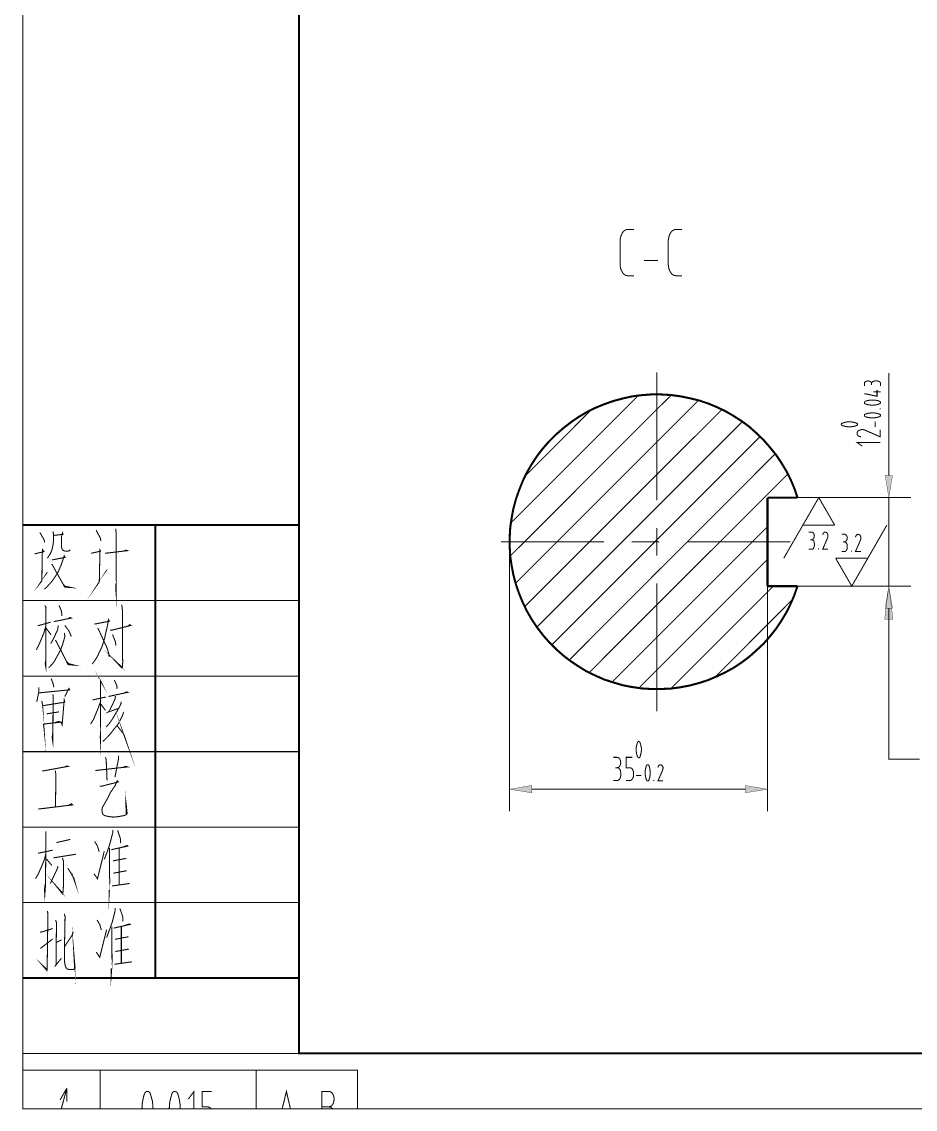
# Model space of a CAD drawing. Header units: millimetres. Extents: x 65 to 1398, y -63 to 357.
# Drawn here: x 147 to 220.9, y 0.8 to 90.8 of the extents above; entities that cross this region are included whole.
import ezdxf

# ---------------------------------------------------------------- set-up
doc = ezdxf.new("R2010")
doc.units = ezdxf.units.MM
doc.header["$LTSCALE"] = 0.25
doc.layers.add('H', color=7, linetype='Continuous')
doc.layers.add('P', color=7, linetype='Continuous')

msp = doc.modelspace()

# ---------------------------------------------------------------- hatches: boundary and pattern name
at = {"layer": 'H', "linetype": 'Continuous'}
for points in [[(218.4211112079069, 53.27091138283698), (219.0290446869814, 53.27091138283698), (218.7306046154358, 51.44776114184764), (218.4211112079069, 53.27091138283698)], [(218.7306046154358, 44.11939938500355), (219.0745584233827, 41.3781720611765), (218.3866508074888, 41.3781720611765), (218.7306046154358, 44.11939938500355)], [(218.4211112079069, 42.30730247999738), (219.0290446869814, 42.30730247999738), (218.7306046154358, 44.11939938500355), (218.4211112079069, 42.30730247999738)], [(189.1759347851325, 27.61546836965677), (189.1759347851325, 27.01923842279971), (187.3521343479088, 27.31767849434539), (189.1759347851325, 27.61546836965677)], [(206.8606221619759, 27.61546836965677), (206.8606221619759, 27.01923842279971), (208.6954759351827, 27.31767849434539), (206.8606221619759, 27.61546836965677)]]:
    msp.add_hatch(color=256, dxfattribs=at).paths.add_polyline_path(points)

# ---------------------------------------------------------------- linework, layer by layer
at = {"layer": 'P'}
for points, const_width in [([(147.0627246892411, 0.882), (418.677, 0.882), (418.677, 192.9259103528294), (147.0627246892411, 192.9259103528294), (147.0627246892411, 0.882)], 0.0858259029281714), ([(169.9197231099755, 5.458081097033865), (414.1119722389493, 5.458081097033865), (414.1119722389493, 188.3498292557956), (169.9197231099755, 188.3498292557956), (169.9197231099755, 5.458081097033865)], 0.1710016096220384), ([(197.1239335532686, 73.62790528267121), (197.0088488197968, 73.61685194668804), (196.8827107503417, 73.55963467806926), (196.7682762131041, 73.47901034501552), (196.6765985440672, 73.35287227556049), (196.607677743231, 73.20397733790479), (196.5387569423947, 73.04337886803162), (196.5042965419766, 72.8600235299578), (196.4925930097591, 72.67601799564967)], 0.0858259029281714), ([(197.1239335532686, 73.62790528267121), (197.6284858310888, 73.62790528267121)], 0.0858259029281714), ([(201.1148380394286, 73.62790528267121), (201.000403502191, 73.61685194668804), (200.874265432736, 73.55963467806926), (200.7591806992641, 73.47901034501552), (200.6675030302272, 73.35287227556049), (200.5875288934078, 73.20397733790479), (200.5296614285547, 73.04337886803162), (200.4841476921534, 72.8600235299578), (200.4724441599359, 72.67601799564967)], 0.0858259029281714), ([(201.1148380394286, 73.62790528267121), (201.6193903172487, 73.62790528267121)], 0.0858259029281714), ([(196.4925930097591, 70.74948655340594), (196.4925930097591, 72.67601799564967)], 0.0858259029281714), ([(200.4724441599359, 70.74948655340594), (200.4724441599359, 72.67601799564967)], 0.0858259029281714), ([(198.4769919168559, 71.07068349315229), (199.6239380741688, 71.07068349315229)], 0.0858259029281714), ([(196.4925930097591, 70.74948655340594), (196.5042965419766, 70.56613121533212), (196.5387569423947, 70.38277587725831), (196.607677743231, 70.22217740738513), (196.6765985440672, 70.08433580571261), (196.7682762131041, 69.95819773625757), (196.8827107503417, 69.86652006722068), (197.0088488197968, 69.82035613458507), (197.1239335532686, 69.79759926638441)], 0.0858259029281714), ([(200.4724441599359, 70.74948655340594), (200.4841476921534, 70.56613121533212), (200.5296614285547, 70.38277587725831), (200.5875288934078, 70.22217740738513), (200.6675030302272, 70.08433580571261), (200.7591806992641, 69.95819773625757), (200.874265432736, 69.86652006722068), (201.000403502191, 69.82035613458507), (201.1148380394286, 69.79759926638441)], 0.0858259029281714), ([(197.6284858310888, 69.79759926638441), (197.1239335532686, 69.79759926638441)], 0.0858259029281714), ([(201.6193903172487, 69.79759926638441), (201.1148380394286, 69.79759926638441)], 0.0858259029281714), ([(199.5322604051318, 61.804086761847), (199.5322604051318, 51.21824187113823)], 0.0858259029281714), ([(218.7195512794526, 53.28261491505447), (218.7195512794526, 61.75792282921139)], 0.0858259029281714), ([(217.2858685828115, 60.88665987524359), (217.2741650505941, 60.96663401206302), (217.2052442497578, 61.03555481289928), (217.1135665807209, 61.08106854930058), (216.9991320434833, 61.10447561373554), (216.8729939740283, 61.08106854930058), (216.7813163049914, 61.03555481289928), (216.7123955041551, 60.96663401206302), (216.7006919719377, 60.88665987524359)], 0.0858259029281714), ([(216.7006919719377, 60.67989747273481), (216.7006919719377, 60.88665987524359)], 0.0858259029281714), ([(216.7006919719377, 60.04920712545961), (217.7442569279961, 59.83139138696767), (217.7442569279961, 60.35870053298847)], 0.0858259029281714), ([(217.5953619903404, 61.10447561373554), (217.4809274531028, 61.08106854930058), (217.3892497840659, 61.03555481289928), (217.3203289832297, 60.96663401206302), (217.2858685828115, 60.88665987524359)], 0.0858259029281714), ([(217.2858685828115, 60.88665987524359), (217.2858685828115, 60.77157514177173)], 0.0858259029281714), ([(217.5953619903404, 61.10447561373554), (217.7442569279961, 61.10447561373554)], 0.0858259029281714), ([(218.0426969995418, 60.88665987524359), (218.0199401313411, 60.96663401206302), (217.9510193305049, 61.03555481289928), (217.859341661468, 61.08106854930058), (217.7442569279961, 61.10447561373554)], 0.0858259029281714), ([(218.0426969995418, 60.88665987524359), (218.0426969995418, 60.67989747273481)], 0.0858259029281714), ([(211.1616702518991, 51.44776114184765), (210.909394112989, 52.20458955857789), (210.5992505092258, 52.93866110710747), (210.2442433652957, 53.63827225521893), (209.8313687565124, 54.32617987111291), (209.3950870832942, 54.98027728282306), (208.890534805474, 55.59926409788079), (208.3742789954364, 56.19549404473785), (207.7897525807968, 56.7579137874111), (207.2045759699229, 57.28522293343191), (206.5738856226477, 57.75531481083394), (205.8970313427369, 58.19094628781784), (205.2091237268429, 58.59276756061792), (204.4867557105308, 58.9367213685649), (203.7643876942187, 59.23516144011059), (203.0069090812542, 59.48743757902067), (202.2390273285408, 59.6707929170945), (201.4470883151581, 59.83139138696767), (200.6675030302272, 59.93477258822205), (199.8645106808614, 59.98028632462336), (199.073221863713, 59.98028632462336), (198.2819330465646, 59.92306905600457), (197.4906442294163, 59.81968785475019), (196.7110589444854, 59.64803604889384), (195.9425269955376, 59.44127364638506), (195.1856985788074, 59.17729397525751), (194.462680366261, 58.87950409994612), (193.7403123499489, 58.52384675978166), (193.0634580700381, 58.12267568321589), (192.4100108545622, 57.67534067401451), (191.779320507287, 57.18184173217752), (191.1830905604299, 56.66623611837419), (190.6206708177567, 56.10381637570094), (190.0933616717359, 55.50758642884388), (189.6115662621164, 54.87689608156868), (189.1759347851325, 54.21174533387535), (188.7747637085667, 53.52318752174706), (188.4301597043854, 52.81252303765243), (188.132369829074, 52.06674795690537), (187.8683901579465, 51.3216230723926), (187.662277951672, 50.55309112344489), (187.512732817782, 49.76180230629652), (187.3982982805445, 48.98156682513132), (187.3521343479088, 48.19027800798295), (187.3521343479088, 47.38793585485142), (187.3982982805445, 46.59664703770305), (187.512732817782, 45.80470802432038), (187.662277951672, 45.03682627160697), (187.8683901579465, 44.25659079044177), (188.132369829074, 43.49976237371153), (188.4301597043854, 42.77739435739942), (188.7747637085667, 42.05502634108731), (189.1759347851325, 41.36646852895903), (189.6115662621164, 40.71302131348318), (190.0933616717359, 40.08233096620798), (190.6206708177567, 39.47439748713344), (191.1830905604299, 38.91262794069449), (191.779320507287, 38.38466859843938), (192.4100108545622, 37.90287318881987), (193.0634580700381, 37.46724171183597), (193.7403123499489, 37.05436710305272), (194.462680366261, 36.71041329510573), (195.1856985788074, 36.38921635535939), (195.9425269955376, 36.14864374866679), (196.7110589444854, 35.91912447795736), (197.4906442294163, 35.76957934406737), (198.2819330465646, 35.65514480682981), (199.073221863713, 35.60963107042851), (199.8645106808614, 35.60963107042851), (200.6675030302272, 35.64344127461233), (201.4470883151581, 35.74682247586671), (202.2390273285408, 35.89571741352241), (203.0069090812542, 36.10247981603118), (203.7643876942187, 36.34305242272379), (204.4867557105308, 36.65319602648695), (205.2091237268429, 36.99714983443394), (205.8970313427369, 37.37556404279906), (206.5738856226477, 37.82289905200044), (207.2045759699229, 38.30469446161995), (207.7897525807968, 38.83200360764076), (208.3742789954364, 39.37101628587904), (208.890534805474, 39.96724623273612), (209.3950870832942, 40.59793658001131), (209.8313687565124, 41.25203399172147), (210.2442433652957, 41.93994160761545), (210.5992505092258, 42.65125628794438), (210.909394112989, 43.38532783647397), (211.1616702518991, 44.11939938500356)], 0.1710016096220384), ([(187.4438120169458, 49.34892769751328), (197.9841431712532, 59.88860865558645)], 0.0858259029281714), ([(199.5322604051318, 58.75336603049109), (200.724720298846, 59.92306905600457)], 0.0858259029281714), ([(199.5322604051318, 56.05830263929964), (202.9724486808361, 59.48743757902067)], 0.0858259029281714), ([(216.7696127727739, 59.41851677818441), (216.7123955041551, 59.36129950956563), (216.7006919719377, 59.30343204471254), (216.7123955041551, 59.24621477609377), (216.7696127727739, 59.20070103969246)], 0.0858259029281714), ([(217.962072666488, 59.41851677818441), (217.7332035920129, 59.48743757902067), (217.491980789086, 59.51019444722133), (217.2514081823934, 59.51019444722133), (216.9991320434833, 59.48743757902067), (216.7696127727739, 59.41851677818441)], 0.0858259029281714), ([(217.4464670526847, 60.1981020631153), (218.0426969995418, 60.1981020631153)], 0.0858259029281714), ([(217.962072666488, 59.20070103969246), (218.0199401313411, 59.24621477609377), (218.0426969995418, 59.30343204471254), (218.0199401313411, 59.36129950956563), (217.962072666488, 59.41851677818441)], 0.0858259029281714), ([(188.5797048382754, 47.78910693141719), (199.5322604051318, 58.75336603049109)], 0.0858259029281714), ([(188.6252185746767, 53.22539764643568), (194.0959696901133, 58.70720209785547)], 0.0858259029281714), ([(199.5322604051318, 53.3632392481082), (204.9223871875147, 58.74166249827361)], 0.0858259029281714), ([(216.7696127727739, 59.20070103969246), (216.9991320434833, 59.1317802388562), (217.2514081823934, 59.09731983843808), (217.491980789086, 59.09731983843808), (217.7332035920129, 59.1317802388562), (217.962072666488, 59.20070103969246)], 0.0858259029281714), ([(217.962072666488, 58.35154475769101), (217.7332035920129, 58.42046555852727), (217.491980789086, 58.4549259589454), (217.2514081823934, 58.4549259589454), (216.9991320434833, 58.42046555852727), (216.7696127727739, 58.35154475769101)], 0.0858259029281714), ([(218.0426969995418, 58.78782643090921), (217.962072666488, 58.78782643090921)], 0.0858259029281714), ([(199.5322604051318, 50.65647232469928), (206.5966424908484, 57.72085441041581)], 0.0858259029281714), ([(214.8658381987308, 57.60641987317825), (214.8086209301121, 57.57195947276012), (214.7858640619114, 57.51474220414134), (214.8086209301121, 57.44582140330508), (214.8658381987308, 57.41136100288695)], 0.0858259029281714), ([(216.0700016246624, 57.60641987317825), (215.8294290179699, 57.67534067401451), (215.5882062150429, 57.72085441041581), (215.3359300761329, 57.72085441041581), (215.1064108054234, 57.67534067401451), (214.8658381987308, 57.60641987317825)], 0.0858259029281714), ([(216.0700016246624, 57.41136100288695), (216.116165557298, 57.44582140330508), (216.1389224254987, 57.51474220414134), (216.116165557298, 57.57195947276012), (216.0700016246624, 57.60641987317825)], 0.0858259029281714), ([(216.7696127727739, 58.35154475769101), (216.7123955041551, 58.31773455350719), (216.7006919719377, 58.24881375267092), (216.7123955041551, 58.19094628781784), (216.7696127727739, 58.14543255141654)], 0.0858259029281714), ([(216.7696127727739, 58.14543255141654), (216.9991320434833, 58.07651175058027), (217.2514081823934, 58.04205135016215), (217.491980789086, 58.04205135016215), (217.7332035920129, 58.07651175058027), (217.962072666488, 58.14543255141654)], 0.0858259029281714), ([(217.5953619903404, 57.29692646564938), (217.5953619903404, 57.72085441041581)], 0.0858259029281714), ([(217.962072666488, 58.14543255141654), (218.0199401313411, 58.19094628781784), (218.0426969995418, 58.24881375267092), (218.0199401313411, 58.31773455350719), (217.962072666488, 58.35154475769101)], 0.0858259029281714), ([(214.8658381987308, 57.41136100288695), (215.1064108054234, 57.33138686606751), (215.3359300761329, 57.30797980163256), (215.5882062150429, 57.30797980163256), (215.8294290179699, 57.33138686606751), (216.0700016246624, 57.41136100288695)], 0.0858259029281714), ([(216.7351523723558, 57.03294679452183), (216.6207178351182, 57.06740719493996), (216.4945797656632, 57.07911072715744), (216.3684416962081, 57.04465032673931), (216.2533569627363, 57.01018992632117), (216.1616792936994, 56.94126912548492), (216.1044620250806, 56.849591456448), (216.0927584928631, 56.76896712339427)], 0.0858259029281714), ([(216.0927584928631, 56.76896712339427), (216.1044620250806, 56.67728945435736), (216.1733828259168, 56.57390825310298), (216.2878173631544, 56.50563764850102), (216.4139554326094, 56.47117724808289)], 0.0858259029281714), ([(216.7351523723558, 57.03294679452183), (218.0082365991236, 56.47117724808289), (218.0082365991236, 57.07911072715744)], 0.0858259029281714), ([(191.2747682294669, 47.78910693141719), (199.5322604051318, 56.05830263929964)], 0.0858259029281714), ([(199.5322604051318, 47.96140893350784), (208.0647855879076, 56.49393411628354)], 0.0858259029281714), ([(218.0082365991236, 56.01213870666403), (216.0927584928631, 56.01213870666403), (216.5173366338638, 55.71369863511834)], 0.0858259029281714), ([(202.0550217942326, 47.78910693141719), (209.3261662824579, 55.07195495185997)], 0.0858259029281714), ([(193.9581280884408, 47.78910693141719), (199.5322604051318, 53.3632392481082)], 0.0858259029281714), ([(204.7500851854241, 47.78910693141719), (210.3703814347507, 53.39704945229203)], 0.0858259029281714), ([(218.4211112079069, 53.28261491505447), (219.0290446869814, 53.28261491505447), (218.7195512794526, 51.44776114184765), (218.4211112079069, 53.28261491505447)], 0.02470745690356449), ([(208.6844225991996, 44.11939938500356), (208.6844225991996, 51.44776114184765)], 0.1710016096220384), ([(208.6844225991996, 51.44776114184765), (211.1616702518991, 51.44776114184765)], 0.1710016096220384), ([(208.6844225991996, 51.44776114184765), (220.5544050526594, 51.44776114184765)], 0.0858259029281714), ([(214.2462011874388, 49.16557235943945), (212.9276032242696, 51.44776114184765), (210.0257774305694, 46.4243450356124)], 0.0858259029281714), ([(211.0927494510628, 51.44776114184765), (211.1499667196816, 51.50497841046642)], 0.0858259029281714), ([(218.7195512794526, 44.11939938500356), (218.7195512794526, 51.44776114184765)], 0.0858259029281714), ([(196.6648950118498, 47.78910693141719), (199.5322604051318, 50.65647232469928)], 0.0858259029281714), ([(147.0627246892411, 49.17662569542263), (169.9197231099755, 49.17662569542263)], 0.1710016096220384), ([(148.4730003214472, 48.56869221634808), (148.8176043256285, 47.97246226949101), (148.8748215942473, 47.73188966279841)], 0.0858259029281714), ([(149.5744327423587, 48.66102008161929), (149.6088931427769, 48.28195567701987), (149.6088931427769, 47.85802773225345), (149.5516758741581, 47.46790999167086), (149.4710515411043, 47.10119931552321), (149.3566170038668, 46.83721964439566), (149.2304789344118, 46.63045724188687), (149.0926373327392, 46.4243450356124)], 0.0858259029281714), ([(149.6316500109775, 48.316416077438), (150.4001819599252, 48.40874394270921), (150.3540180272896, 48.53488201216425), (150.2623403582527, 48.20198154020044), (150.2623403582527, 47.89248813267157), (150.2623403582527, 47.65126532974467), (150.2623403582527, 47.34177192221581), (150.2968007586709, 47.21563385276077), (150.3540180272896, 47.10119931552321), (150.457399228544, 47.0550353828876), (150.5952408302165, 47.00952164648629), (150.801353036491, 47.00952164648629), (150.9164377699629, 47.0550353828876), (150.9964119067823, 47.13565971594134)], 0.0858259029281714), ([(153.1297057515348, 48.75269775065621), (153.3592250222442, 48.316416077438), (153.4736595594818, 48.12200740338101), (153.5308768281006, 47.85802773225345)], 0.0858259029281714), ([(154.7584473184671, 48.87883582011124), (154.7812041866678, 48.56869221634808), (154.7812041866678, 43.6141969109491), (154.7584473184671, 43.95880091513039), (154.7812041866678, 44.38272885989682)], 0.0858259029281714), ([(158.026983788315, 11.6967139651839), (158.026983788315, 49.17662569542263)], 0.1710016096220384), ([(199.5322604051318, 39.88727209591669), (207.4340952406324, 47.78910693141719), (208.6844225991996, 49.03943428998441)], 0.0858259029281714), ([(199.5322604051318, 48.92434955651255), (199.5322604051318, 46.64216077410435)], 0.0858259029281714), ([(214.2462011874388, 49.16557235943945), (211.6200585970836, 49.16557235943945)], 0.0858259029281714), ([(212.1018540067031, 48.59209928078304), (212.3313732774126, 48.59209928078304)], 0.0858259029281714), ([(212.3313732774126, 47.96140893350784), (212.4230509464495, 47.97246226949101), (212.5030250832689, 48.06413993852792), (212.537485483687, 48.15581760756483), (212.560892548122, 48.28195567701987), (212.537485483687, 48.40874394270921), (212.5030250832689, 48.50042161174613), (212.4230509464495, 48.56869221634808), (212.3313732774126, 48.59209928078304)], 0.0858259029281714), ([(213.4666159025079, 48.59209928078304), (213.3632347012535, 48.56869221634808), (213.2832605644341, 48.48871807952865), (213.248800164016, 48.36258001007361)], 0.0858259029281714), ([(213.6616747727992, 48.12200740338101), (213.6844316409999, 48.23644194061856), (213.6844316409999, 48.37428354229108), (213.6272143723811, 48.48871807952865), (213.5582935715448, 48.56869221634808), (213.4666159025079, 48.59209928078304)], 0.0858259029281714), ([(214.3268255204925, 46.4243450356124), (215.6571270158792, 44.11939938500356), (218.5589528095794, 49.16557235943945)], 0.0858259029281714), ([(186.6297663315967, 47.78910693141719), (195.1622915143724, 47.78910693141719)], 0.0858259029281714), ([(187.3410810119257, 47.78910693141719), (187.3410810119257, 25.49387805712175)], 0.0858259029281714), ([(187.3982982805445, 46.6194039059037), (188.5797048382754, 47.78910693141719)], 0.0858259029281714), ([(187.8339297575284, 44.35997199169616), (191.2747682294669, 47.78910693141719)], 0.0858259029281714), ([(188.5907581742586, 42.42173701723495), (193.9581280884408, 47.78910693141719)], 0.0858259029281714), ([(189.6005129261332, 40.72407464946635), (196.6648950118498, 47.78910693141719)], 0.0858259029281714), ([(190.8274332202655, 39.25658174864149), (199.3599584030412, 47.78910693141719)], 0.0858259029281714), ([(197.4561838289981, 47.78910693141719), (199.7383726114063, 47.78910693141719)], 0.0858259029281714), ([(199.3599584030412, 47.78910693141719), (199.5322604051318, 47.96140893350784)], 0.0858259029281714), ([(199.5322604051318, 45.27739887829957), (202.0550217942326, 47.78910693141719)], 0.0858259029281714), ([(199.5322604051318, 42.58233548710812), (204.7500851854241, 47.78910693141719)], 0.0858259029281714), ([(202.032264926032, 47.78910693141719), (210.5764936410252, 47.78910693141719)], 0.0858259029281714), ([(212.3313732774126, 47.96140893350784), (212.2279920761582, 47.96140893350784)], 0.0858259029281714), ([(212.560892548122, 47.62850846154402), (212.537485483687, 47.75464653099905), (212.5030250832689, 47.86908106823662), (212.4230509464495, 47.93800186907288), (212.3313732774126, 47.96140893350784)], 0.0858259029281714), ([(213.6616747727992, 48.12200740338101), (213.248800164016, 47.17012011635946), (213.6961351732173, 47.17012011635946)], 0.0858259029281714), ([(214.8313777983127, 48.41979727869239), (215.0608970690221, 48.41979727869239)], 0.0858259029281714), ([(215.0608970690221, 47.77740339919971), (214.9347589995671, 47.77740339919971)], 0.0858259029281714), ([(215.0608970690221, 47.77740339919971), (215.1408712058416, 47.80081046363467), (215.2097920066778, 47.86908106823662), (215.2670092752966, 47.97246226949101), (215.2787128075141, 48.09860033894606), (215.2670092752966, 48.22473840840109), (215.2097920066778, 48.316416077438), (215.1408712058416, 48.38533687827425), (215.0608970690221, 48.41979727869239)], 0.0858259029281714), ([(215.2787128075141, 47.45620645945338), (215.2670092752966, 47.58299472514272), (215.2097920066778, 47.6857257301628), (215.1408712058416, 47.75464653099905), (215.0608970690221, 47.77740339919971)], 0.0858259029281714), ([(216.3794950321913, 47.92694853308971), (215.9555670874249, 46.97506124606817), (216.4139554326094, 46.97506124606817)], 0.0858259029281714), ([(216.1844361619, 48.41979727869239), (216.0927584928631, 48.38533687827425), (216.0127843560437, 48.30536274145483), (215.9555670874249, 48.16752113978231)], 0.0858259029281714), ([(216.3794950321913, 47.92694853308971), (216.4139554326094, 48.06413993852792), (216.4139554326094, 48.19027800798295), (216.3567381639907, 48.30536274145483), (216.2878173631544, 48.38533687827425), (216.1844361619, 48.41979727869239)], 0.0858259029281714), ([(148.0490723766808, 46.79105571176004), (148.8176043256285, 46.97506124606817), (148.7025195921566, 47.13565971594134), (148.6680591917385, 46.79105571176004), (148.6453023235379, 44.55503086198746), (148.5074607218653, 44.38272885989682), (149.0926373327392, 45.26569534608209)], 0.0858259029281714), ([(152.7051276105341, 46.83721964439566), (153.4964164276824, 47.00952164648629), (153.4509026912812, 47.10119931552321), (153.3936854226624, 44.46335319295054), (153.2786006891905, 44.30275472307738), (154.0354291059207, 45.48416128080834)], 0.0858259029281714), ([(153.8748306360476, 46.83721964439566), (155.7213879414719, 47.0550353828876), (155.6069534042343, 47.10119931552321), (155.3774341335249, 47.00952164648629)], 0.0858259029281714), ([(212.3313732774126, 47.17012011635946), (212.1018540067031, 47.17012011635946)], 0.0858259029281714), ([(212.3313732774126, 47.17012011635946), (212.4230509464495, 47.18117345234264), (212.5030250832689, 47.2500942531789), (212.537485483687, 47.35347545443329), (212.560892548122, 47.47961352388833)], 0.0858259029281714), ([(212.560892548122, 47.62850846154402), (212.560892548122, 47.47961352388833)], 0.0858259029281714), ([(212.904846356069, 47.17012011635946), (212.904846356069, 47.23839072096142)], 0.0858259029281714), ([(215.0608970690221, 46.97506124606817), (214.8313777983127, 46.97506124606817)], 0.0858259029281714), ([(215.0608970690221, 46.97506124606817), (215.1408712058416, 46.99781811426882), (215.2097920066778, 47.06673891510508), (215.2670092752966, 47.18117345234264), (215.2787128075141, 47.30731152179769)], 0.0858259029281714), ([(215.2787128075141, 47.45620645945338), (215.2787128075141, 47.30731152179769)], 0.0858259029281714), ([(215.6226666154611, 46.97506124606817), (215.6226666154611, 47.0550353828876)], 0.0858259029281714), ([(149.4710515411043, 46.28650343393988), (150.5718337657816, 46.50431917243184), (150.4918596289621, 46.63045724188687), (150.3774250917246, 46.28650343393988), (150.2395834900521, 45.87362882515663), (150.0906885523964, 45.52967501720965), (149.9528469507239, 45.22018160968079), (149.711624147797, 44.85282073729884), (149.4710515411043, 44.50886692935185), (149.2070718699768, 44.22213039002364), (149.0120129996855, 44.00431465153169), (148.8520647260466, 43.87817658207666)], 0.0858259029281714), ([(149.4365911406862, 45.90808922557477), (149.493808409305, 45.90808922557477), (150.5373733653635, 44.03877505194983), (151.0763860436018, 44.00431465153169), (150.5373733653635, 44.11939938500356), (150.4001819599252, 44.30275472307738)], 0.0858259029281714), ([(198.041360439872, 35.68960520724794), (199.5322604051318, 37.19220870472524), (208.6844225991996, 46.34437089879297)], 0.0858259029281714), ([(214.3268255204925, 46.4243450356124), (216.9763751752827, 46.4243450356124)], 0.0858259029281714), ([(192.2721692528897, 37.99455085785678), (199.5322604051318, 45.27739887829957)], 0.0858259029281714), ([(199.5322604051318, 44.35997199169616), (199.5322604051318, 33.76307376500421)], 0.0858259029281714), ([(200.6902598984279, 35.64344127461233), (209.1655678125848, 44.11939938500356)], 0.0858259029281714), ([(208.6844225991996, 44.11939938500356), (211.1616702518991, 44.11939938500356)], 0.1710016096220384), ([(208.6844225991996, 44.11939938500356), (208.6844225991996, 25.49387805712175)], 0.0858259029281714), ([(208.6844225991996, 44.11939938500356), (220.5544050526594, 44.11939938500356)], 0.0858259029281714), ([(218.7195512794526, 44.11939938500356), (219.0635050873996, 41.38987559339399), (218.3749472752713, 41.38987559339399), (218.7195512794526, 44.11939938500356)], 0.02470745690356449), ([(218.4211112079069, 42.30730247999739), (219.0290446869814, 42.30730247999739), (218.7195512794526, 44.11939938500356), (218.4211112079069, 42.30730247999739)], 0.02470745690356449), ([(147.0627246892411, 42.92628929505512), (169.9197231099755, 42.92628929505512)], 0.0858259029281714), ([(148.8858749302305, 42.52511821848935), (149.023716531903, 42.28389541556244), (148.9782027955017, 42.36451974861617), (148.9782027955017, 37.36386051058158), (148.9203353306486, 37.67400411434475), (148.9782027955017, 38.086878723128)], 0.0858259029281714), ([(150.0562281519782, 42.52511821848935), (150.2278799578346, 42.1577573461074), (150.2850972264534, 41.89442787121415), (150.2850972264534, 41.65320506828724)], 0.0858259029281714), ([(155.2512960640698, 42.58233548710812), (155.3085133326886, 42.11224360970609), (155.3085133326886, 38.98089854529645), (155.3085133326886, 38.90092440847701), (155.3319203971236, 37.83395238798362), (155.3085133326886, 37.41002444321719), (155.2740529322705, 37.32940011016345), (154.6550661172128, 37.99455085785678), (155.2740529322705, 37.41002444321719)], 0.0858259029281714), ([(193.9236676880227, 36.96268943401581), (199.5322604051318, 42.58233548710812)], 0.0858259029281714), ([(204.303400372457, 36.54981482523256), (210.7715525113165, 43.04137402852698)], 0.0858259029281714), ([(218.7195512794526, 42.30730247999739), (218.7195512794526, 40.47179851055628)], 0.0858259029281714), ([(149.6316500109775, 41.18311319088521), (151.0763860436018, 41.48155326243089), (150.9736550385817, 41.5270669988322), (150.8130565687085, 41.42368579757781)], 0.0858259029281714), ([(152.9808108138791, 40.97700098461074), (154.230487976212, 41.21757359130334), (154.1505138393926, 41.34371166075838), (154.0698895063389, 40.83915938293822), (153.9437514368838, 40.32290357290059), (153.8293168996463, 39.78389089466229), (153.6115011611543, 39.09598327876832), (153.3475214900268, 38.55697060053003), (153.3247646218261, 38.46529293149312), (153.1069488833342, 38.086878723128), (152.8085088117885, 37.67400411434475)], 0.0858259029281714), ([(218.7195512794526, 41.38987559339399), (218.7195512794526, 29.79492614704489), (221.265069536754, 29.79492614704489)], 0.0858259029281714), ([(148.9782027955017, 40.83915938293822), (148.805900793411, 40.24292943608115), (148.5991383909023, 39.73837715826099), (148.4047297168453, 39.27933861684213), (148.186263782119, 38.85476047584141)], 0.0858259029281714), ([(149.36767033985, 41.1369492582496), (148.3013485155909, 40.83915938293822)], 0.0858259029281714), ([(149.0009596637023, 40.63239698042944), (149.4021307402681, 40.08233096620798)], 0.0858259029281714), ([(149.987307351142, 40.87361978335635), (149.9645504829413, 40.55242284361001), (149.6888672795963, 39.95619289675295), (149.4827550733218, 39.53161475575222), (149.36767033985, 39.35931275366157)], 0.0858259029281714), ([(150.5373733653635, 40.87361978335635), (150.8702738373273, 40.42628477415497), (150.9736550385817, 40.20846903566302), (151.0763860436018, 39.95619289675295)], 0.0858259029281714), ([(153.2675473532073, 40.66685738084757), (154.0354291059207, 39.01535894571457), (154.1732707075933, 38.55697060053003), (154.2077311080114, 38.25853052898434)], 0.0858259029281714), ([(154.2877052448308, 40.5062589109744), (154.3683295778846, 40.4607451745731), (156.0198280130176, 40.87361978335635), (155.9047432795457, 40.93083705197513), (155.7903087423081, 40.83915938293822)], 0.0858259029281714), ([(150.5146164971628, 40.24292943608115), (150.5373733653635, 39.91002896411733), (150.3657215595071, 39.32550254947775), (150.1934195574165, 38.85476047584141), (149.987307351142, 38.46529293149312), (149.8267088812688, 38.17855639216491), (149.6661104113957, 37.88011632061922), (149.4593480088869, 37.62784018170914), (149.2070718699768, 37.36386051058158)], 0.0858259029281714), ([(149.7460845482151, 39.64604929298977), (149.8267088812688, 39.56607515617034), (150.8130565687085, 37.62784018170914), (151.3520692469468, 37.58167624907353), (150.8475169691266, 37.70781431852858), (150.7096753674541, 37.88011632061922)], 0.0858259029281714), ([(154.4944676473396, 40.11679136662611), (154.7350402540322, 39.48545082311661), (154.7695006544503, 39.18766094780523)], 0.0858259029281714), ([(195.8163889260826, 36.17140061686744), (199.5322604051318, 39.88727209591669)], 0.0858259029281714), ([(153.416442290863, 36.435380287995), (153.5308768281006, 36.20586101728557), (153.4964164276824, 36.26307828590436), (153.4964164276824, 31.27412258008724), (153.4736595594818, 31.64083325623488), (153.4964164276824, 32.06541139723561)], 0.0858259029281714), ([(147.0627246892411, 36.6759528946876), (169.9197231099755, 36.6759528946876)], 0.0858259029281714), ([(149.4138342724856, 36.46919049217883), (149.5744327423587, 36.04526254741241), (149.6316500109775, 35.7585260080842)], 0.0858259029281714), ([(154.6323092490121, 36.34305242272379), (154.8384214552866, 35.91912447795736), (154.8611783234873, 35.7585260080842), (154.8384214552866, 35.62068440641168)], 0.0858259029281714), ([(148.3930261846278, 35.7585260080842), (148.3930261846278, 35.36840826750159), (148.3241053837915, 35.06996819595591), (148.2668881151727, 34.78388185286201), (148.2207241825371, 34.55436258215258)], 0.0858259029281714), ([(148.3930261846278, 35.28843413068216), (150.9391946381635, 35.54071026959225), (150.8819773695448, 35.65514480682981), (150.5373733653635, 34.98999405913648)], 0.0858259029281714), ([(149.5282688097231, 35.16229606122712), (149.5744327423587, 35.06996819595591), (149.5516758741581, 31.21690531146846), (149.493808409305, 31.60702305205105), (149.5516758741581, 32.06541139723561)], 0.0858259029281714), ([(154.1505138393926, 34.98999405913648), (155.7447950059068, 35.33394786708347), (155.6297102724349, 35.36840826750159), (155.4001910017255, 35.24227019804656)], 0.0858259029281714), ([(148.6453023235379, 34.61157985077136), (148.7025195921566, 34.23316564240624), (148.8176043256285, 32.37490480476447), (148.7831439252104, 32.70780527672829), (150.2168266218514, 32.86840374660145), (150.0328210875433, 32.92562101522024), (149.711624147797, 32.82223981396584)], 0.0858259029281714), ([(150.2168266218514, 32.86840374660145), (150.3195576268715, 32.66164134409268), (150.4918596289621, 34.70325751980827), (150.5373733653635, 34.51990218173444), (148.7486835247923, 34.23316564240624)], 0.0858259029281714), ([(153.5308768281006, 34.65709358717267), (153.2786006891905, 33.96918597127868), (153.072488482916, 33.47633722567601), (152.9118900130429, 33.0862194850934), (152.670667210116, 32.70780527672829)], 0.0858259029281714), ([(153.9326981009007, 34.94383012650087), (152.8312656799891, 34.70325751980827)], 0.0858259029281714), ([(153.5308768281006, 34.35930371186128), (153.8982377004825, 33.84304790182365)], 0.0858259029281714), ([(154.723986918049, 35.02445445955461), (154.7005798536141, 34.78388185286201), (154.2194346402289, 33.76307376500421), (154.1505138393926, 33.7169098323686), (155.0334803255779, 34.01534990391429)], 0.0858259029281714), ([(155.2051321314342, 34.55436258215258), (155.1823752632336, 34.35930371186128), (154.8384214552866, 33.7169098323686), (154.8039610548685, 33.68244943195047), (154.5516849159584, 33.24681795496657), (154.2766519088476, 32.82223981396584), (153.9554549691013, 32.4555291378182)], 0.0858259029281714), ([(149.0464734001036, 33.55631136249544), (150.0562281519782, 33.7169098323686)], 0.0858259029281714), ([(155.4001910017255, 33.7169098323686), (155.3202168649061, 33.41846976082292), (154.9762630569591, 32.74226567714641), (154.6323092490121, 32.31768753614568), (154.2766519088476, 31.85929919096113), (153.9554549691013, 31.51469518677984), (153.6914752979738, 31.27412258008724)], 0.0858259029281714), ([(154.8611783234873, 32.58166720727325), (155.4235980661605, 31.85929919096113), (155.5380326033981, 31.51469518677984), (155.3774341335249, 31.95097685999804)], 0.0858259029281714), ([(197.9262757064001, 31.18244491105033), (197.8580051017982, 30.96462917255838), (197.8118411691626, 30.72340636963147), (197.8118411691626, 30.47113023072139), (197.8580051017982, 30.23055762402879), (197.9262757064001, 29.98933482110188)], 0.0858259029281714), ([(198.1330381089089, 31.18244491105033), (198.0868741762733, 31.23966217966911), (198.0179533754371, 31.27412258008724), (197.9724396390358, 31.23966217966911), (197.9262757064001, 31.18244491105033)], 0.0858259029281714), ([(198.1330381089089, 29.98933482110188), (198.2019589097452, 30.23055762402879), (198.2474726461465, 30.47113023072139), (198.2474726461465, 30.72340636963147), (198.2019589097452, 30.96462917255838), (198.1330381089089, 31.18244491105033)], 0.0858259029281714), ([(147.0627246892411, 30.42561649432009), (169.9197231099755, 30.42561649432009)], 0.0858259029281714), ([(153.9092910364657, 29.96657795290123), (153.9665083050845, 29.71430181399115), (154.0354291059207, 28.06280337885816)], 0.0858259029281714), ([(154.9762630569591, 30.0816626863731), (154.9762630569591, 29.79492614704489), (154.6895265176309, 28.31507951776824)], 0.0858259029281714), ([(195.9308234633202, 29.95552461691806), (196.2292635348659, 29.95552461691806)], 0.0858259029281714), ([(196.2292635348659, 29.09531499893343), (196.3326447361202, 29.11807186713408), (196.4126188729397, 29.17528913575286), (196.4815396737759, 29.27867033700725), (196.5270534101772, 29.39310487424481), (196.5387569423947, 29.51924294369985), (196.5270534101772, 29.65708454537237), (196.4815396737759, 29.78322261482741), (196.4126188729397, 29.8866038160818), (196.3326447361202, 29.9321175524831), (196.2292635348659, 29.95552461691806)], 0.0858259029281714), ([(196.9860919515961, 28.04004651065751), (197.2955853591249, 28.04004651065751), (197.3762096921787, 28.05109984664068), (197.4678873612156, 28.12002064747694), (197.5251046298344, 28.21169831651385), (197.5823218984532, 28.32678304998571), (197.5940254306706, 28.46397445542393), (197.5940254306706, 28.67073685793271), (197.5823218984532, 28.80857845960522), (197.5251046298344, 28.93471652906026), (197.4678873612156, 29.02639419809717), (197.3762096921787, 29.08361146671595), (197.2955853591249, 29.09531499893343), (196.9860919515961, 29.09531499893343), (196.9860919515961, 29.95552461691806), (197.5134010976169, 29.95552461691806)], 0.0858259029281714), ([(197.9262757064001, 29.98933482110188), (197.9724396390358, 29.9321175524831), (198.0179533754371, 29.92106421649992), (198.0868741762733, 29.9321175524831), (198.1330381089089, 29.98933482110188)], 0.0858259029281714), ([(148.6680591917385, 28.8196317955884), (150.8130565687085, 29.209749536171), (150.7096753674541, 29.24420993658912), (150.5373733653635, 29.16358560353538)], 0.0858259029281714), ([(149.7460845482151, 28.865795728224), (149.8039520130682, 28.53289525626019), (149.7694916126501, 25.8605887332694)], 0.0858259029281714), ([(153.0607849506985, 28.865795728224), (155.7330914736893, 29.16358560353538), (155.5380326033981, 29.209749536171), (155.3319203971236, 29.11807186713408)], 0.0858259029281714), ([(196.2292635348659, 29.09531499893343), (196.0797184009758, 29.09531499893343)], 0.0858259029281714), ([(196.5387569423947, 28.67073685793271), (196.5270534101772, 28.80857845960522), (196.4815396737759, 28.93471652906026), (196.4126188729397, 29.02639419809717), (196.3326447361202, 29.08361146671595), (196.2292635348659, 29.09531499893343)], 0.0858259029281714), ([(198.6603472549297, 29.27867033700725), (198.603129986311, 29.03744753408035), (198.5569660536754, 28.79687492738774), (198.5569660536754, 28.54459878847766), (198.603129986311, 28.31507951776824), (198.6603472549297, 28.07450691107563)], 0.0858259029281714), ([(198.8781629934217, 29.27867033700725), (198.8209457248029, 29.32418407340855), (198.7637284561841, 29.34759113784351), (198.7065111875654, 29.32418407340855), (198.6603472549297, 29.27867033700725)], 0.0858259029281714), ([(198.8781629934217, 28.07450691107563), (198.9470837942579, 28.31507951776824), (198.9698406624586, 28.54459878847766), (198.9698406624586, 28.79687492738774), (198.9470837942579, 29.03744753408035), (198.8781629934217, 29.27867033700725)], 0.0858259029281714), ([(200.0023522825339, 28.88855259642466), (199.6239380741688, 28.00558611023937), (200.036812682952, 28.00558611023937)], 0.0858259029281714), ([(199.8300502804432, 29.34759113784351), (199.7273192754232, 29.31313073742538), (199.6583984745869, 29.24420993658912), (199.6239380741688, 29.11807186713408)], 0.0858259029281714), ([(200.0023522825339, 28.88855259642466), (200.036812682952, 29.01469066587969), (200.036812682952, 29.14082873533474), (199.9795954143332, 29.24420993658912), (199.910674613497, 29.31313073742538), (199.8300502804432, 29.34759113784351)], 0.0858259029281714), ([(153.4274956268462, 27.59271150145613), (153.4853630916993, 27.558251101038), (153.5536336963012, 27.558251101038), (154.9762630569591, 27.92496177718564), (154.8728818557047, 28.01728964245685), (154.6895265176309, 27.59271150145613), (154.3111123092658, 27.04199529100036), (154.0698895063389, 26.53744301318021), (153.7486925665925, 25.98672680272444), (153.634258029355, 25.78061459644996), (153.6115011611543, 25.56279885795801), (153.634258029355, 25.39049685586737), (153.6914752979738, 25.2298983859942), (153.8293168996463, 25.13822071695729), (154.0126722377201, 25.09270698055598), (154.230487976212, 25.04654304792037), (154.574441784159, 25.01208264750225), (154.941802656541, 25.04654304792037), (155.194078795451, 25.09270698055598), (155.4580584665786, 25.13822071695729), (155.6524671406356, 25.2298983859942), (155.6986310732712, 25.31052271904793), (155.5952498720168, 26.22794960565134), (155.6180067402175, 25.26435878641232)], 0.0858259029281714), ([(196.2292635348659, 28.04004651065751), (195.9308234633202, 28.04004651065751)], 0.0858259029281714), ([(196.2292635348659, 28.04004651065751), (196.3326447361202, 28.05109984664068), (196.4126188729397, 28.12002064747694), (196.4815396737759, 28.21169831651385), (196.5270534101772, 28.32678304998571), (196.5387569423947, 28.46397445542393)], 0.0858259029281714), ([(196.5387569423947, 28.67073685793271), (196.5387569423947, 28.46397445542393)], 0.0858259029281714), ([(197.8118411691626, 28.45292111944076), (198.2474726461465, 28.45292111944076)], 0.0858259029281714), ([(198.6603472549297, 28.07450691107563), (198.7065111875654, 28.01728964245685), (198.7637284561841, 28.00558611023937), (198.8209457248029, 28.01728964245685), (198.8781629934217, 28.07450691107563)], 0.0858259029281714), ([(199.2910376022049, 28.00558611023937), (199.2910376022049, 28.07450691107563)], 0.0858259029281714), ([(189.1759347851325, 27.62717190187426), (189.1759347851325, 27.01923842279971), (187.3410810119257, 27.3176784943454), (189.1759347851325, 27.62717190187426)], 0.02470745690356449), ([(189.1759347851325, 27.3176784943454), (206.8606221619759, 27.3176784943454)], 0.0858259029281714), ([(206.8606221619759, 27.62717190187426), (206.8606221619759, 27.01923842279971), (208.6844225991996, 27.3176784943454), (206.8606221619759, 27.62717190187426)], 0.02470745690356449), ([(148.3585657842096, 25.67723339519558), (151.1914707770736, 26.02118720314256), (151.1108464440199, 26.11351506841378), (150.8475169691266, 25.98672680272444)], 0.0858259029281714), ([(147.0627246892411, 24.18633342993575), (169.9197231099755, 24.18633342993575)], 0.0858259029281714), ([(148.9782027955017, 23.84237962198876), (148.9437423950835, 19.39243659440993), (148.8858749302305, 18.60114777726157), (148.8631180620298, 19.00231885382734), (148.9203353306486, 19.47306092746367)], 0.0858259029281714), ([(154.5172245155402, 23.95681415922632), (154.5172245155402, 23.76240548516933), (154.2877052448308, 22.85603193454909), (154.0698895063389, 22.19088118685577), (153.8065600314456, 21.51402690694496)], 0.0858259029281714), ([(154.9073422561229, 23.92235375880819), (155.1368615268323, 23.24614967513169), (155.1368615268323, 23.08555120525852), (155.1713219272504, 22.85603193454909)], 0.0858259029281714), ([(149.8494657494695, 22.9021958671847), (150.9964119067823, 23.16552534207796)], 0.0858259029281714), ([(153.0035676820798, 23.00492687220478), (153.2441402887724, 22.61545932785649), (153.3819818904449, 22.14471725422016)], 0.0858259029281714), ([(154.3910864460852, 22.3170192563108), (155.75584834189, 22.61545932785649), (155.6986310732712, 22.6609730642578), (155.4580584665786, 22.56929539522088), (155.0334803255779, 22.44315732576584), (155.0334803255779, 19.39243659440993)], 0.0858259029281714), ([(148.9782027955017, 21.98476898058129), (148.8403611938292, 21.46851317054365), (148.5991383909023, 20.88333655966976), (148.3585657842096, 20.3332705454483), (148.117993177517, 19.90869240444757)], 0.0858259029281714), ([(148.3241053837915, 22.01857918476512), (149.5399723419406, 22.2708553236752)], 0.0858259029281714), ([(150.331261159089, 21.6401649764), (150.4229388281259, 21.38788883748992), (150.4229388281259, 19.26629852495489), (150.3884784277078, 18.79620664755286), (150.3657215595071, 18.6356081776797), (149.8267088812688, 19.3124624575905), (150.3657215595071, 18.71558231449913)], 0.0858259029281714), ([(149.6088931427769, 21.6401649764), (151.4554504482012, 21.93860504794569)], 0.0858259029281714), ([(152.946350413461, 20.25264621239456), (152.9808108138791, 20.28710661281269), (153.2441402887724, 19.90869240444757), (153.8065600314456, 22.19088118685577)], 0.0858259029281714), ([(154.230487976212, 22.44315732576584), (154.2532448444127, 19.56473859650058), (154.230487976212, 19.00231885382734), (154.2077311080114, 18.60114777726157), (154.2077311080114, 18.96785845340921)], 0.0858259029281714), ([(154.5172245155402, 21.38788883748992), (155.6180067402175, 21.59465123999869)], 0.0858259029281714), ([(149.023716531903, 21.54848730736309), (149.4593480088869, 21.0094746291248)], 0.0858259029281714), ([(149.9645504829413, 20.9639608927235), (149.9411434185064, 20.79165889063285), (149.3449134716493, 19.51857466386497)], 0.0858259029281714), ([(150.7902997005078, 20.79165889063285), (151.294851978328, 19.9431528048657), (151.3865296473649, 19.59919899691871), (151.1914707770736, 20.14926501114017)], 0.0858259029281714), ([(154.5516849159584, 20.36708074963212), (155.6524671406356, 20.5738431521409)], 0.0858259029281714), ([(154.448303714704, 19.3124624575905), (155.9047432795457, 19.51857466386497)], 0.0858259029281714), ([(147.0627246892411, 17.93599702956824), (169.9197231099755, 17.93599702956824)], 0.0858259029281714), ([(149.1153942009399, 17.23638588145678), (149.1388012653748, 16.89243207350979), (149.0809338005218, 12.48865297856657), (149.0581769323211, 12.31635097647592), (148.6570058557553, 12.78644285387795), (149.0581769323211, 12.40802864551284)], 0.0858259029281714), ([(154.7005798536141, 17.47695848814938), (154.7005798536141, 17.27084628187491), (154.4827641151221, 16.37617626347215), (154.2421915084295, 15.69932198356135), (154.0009687055026, 15.03417123586802)], 0.0858259029281714), ([(155.1024011264142, 17.44314828396556), (155.3319203971236, 16.76629400405475), (155.3319203971236, 16.58293866598093), (155.3546772653242, 16.37617626347215)], 0.0858259029281714), ([(149.7805449486332, 16.50231433292719), (149.8494657494695, 16.29620212665272), (149.8150053490513, 12.78644285387795), (149.7005708118138, 12.64860125220544), (150.2623403582527, 13.33715906433372)], 0.0858259029281714), ([(150.5035631611796, 17.00686661074735), (150.5607804297984, 16.76629400405475), (150.5035631611796, 13.62389560366193), (150.5263200293803, 13.24548139529681), (150.5263200293803, 12.99320525638673), (150.5607804297984, 12.78644285387795), (150.6062941661997, 12.60308751580413), (150.6979718352366, 12.48865297856657), (150.7441357678722, 12.44248904593096), (150.8702738373273, 12.40802864551284), (150.9847083745648, 12.40802864551284), (151.271444913893, 12.40802864551284), (151.3520692469468, 12.48865297856657), (151.3865296473649, 12.5224631827504), (151.294851978328, 13.62389560366193), (151.3520692469468, 12.48865297856657), (151.294851978328, 12.44248904593096)], 0.0858259029281714), ([(153.1986265523711, 16.50231433292719), (153.4274956268462, 16.13560365677955), (153.5653372285187, 15.66486158314322)], 0.0858259029281714), ([(154.5861453163765, 15.82546005301639), (155.9509072121813, 16.13560365677955), (155.8936899435625, 16.17006405719768), (155.6297102724349, 16.08943972414394), (155.2168356636517, 15.95159812247143), (155.2168356636517, 12.91258092333299)], 0.0858259029281714), ([(148.4964073858822, 15.4815062450694), (148.5419211222835, 15.4815062450694), (149.5399723419406, 15.79164984883256)], 0.0858259029281714), ([(151.2486880456924, 15.53872351368818), (151.145306844438, 15.2409336383768), (150.5263200293803, 14.30009968733843)], 0.0858259029281714), ([(153.140759087518, 13.75003367311697), (153.1752194879361, 13.79554740951827), (153.4274956268462, 13.41713320115315), (154.0009687055026, 15.69932198356135)], 0.0858259029281714), ([(154.4255468465034, 15.95159812247143), (154.448303714704, 13.07317939320616), (154.4255468465034, 12.5224631827504), (154.3910864460852, 12.09853523798397), (154.3910864460852, 12.48865297856657)], 0.0858259029281714), ([(148.5191642540828, 14.14015141369957), (149.5399723419406, 14.93144023084793)], 0.0858259029281714), ([(150.2623403582527, 14.8508158977942), (149.8494657494695, 14.64470369151972)], 0.0858259029281714), ([(154.7005798536141, 14.8969798304298), (155.8130656105088, 15.11479556892175)], 0.0858259029281714), ([(154.723986918049, 13.88722507855518), (155.8364726749437, 14.09398748106396)], 0.0858259029281714), ([(154.6433625849953, 12.83260678651356), (156.0887488138538, 13.03871899278803)], 0.0858259029281714), ([(147.0627246892411, 11.6967139651839), (169.9197231099755, 11.6967139651839)], 0.1710016096220384), ([(147.0627246892411, 5.458081097033865), (169.9197231099755, 5.458081097033865)], 0.0858259029281714), ([(147.0627246892411, 0.882), (147.0627246892411, 4.081615669011602), (153.4619560272643, 4.081615669011602), (153.4619560272643, 0.882)], 0.0858259029281714), ([(166.3644501007994, 0.882), (166.3644501007994, 4.081615669011602), (153.4619560272643, 4.081615669011602)], 0.0858259029281714), ([(174.7597838781369, 0.882), (174.7597838781369, 4.081615669011602), (166.3644501007994, 4.081615669011602)], 0.0858259029281714), ([(150.7096753674541, 2.579662367768602), (150.1479058210152, 1.616071548529587)], 0.0858259029281714), ([(150.7096753674541, 2.579662367768602), (150.2506368260352, 0.882)], 0.0858259029281714), ([(150.7096753674541, 2.579662367768602), (150.7096753674541, 1.455473078656418)], 0.0858259029281714), ([(157.1433671058954, 2.166787758985353), (157.0516894368585, 1.856644155222189), (156.9834188322566, 1.524393879492677), (156.937254899621, 1.214250275729512), (156.9255513674035, 0.882)], 0.0858259029281714), ([(157.6024056473143, 2.166787758985353), (157.5451883786955, 2.246761895804786), (157.4645640456418, 2.303979164423567), (157.3845899088223, 2.315682696641045), (157.2812087075679, 2.303979164423567), (157.2122879067317, 2.246761895804786), (157.1433671058954, 2.166787758985353)], 0.0858259029281714), ([(157.8319249180237, 0.882), (157.8202213858062, 1.214250275729512), (157.7857609853881, 1.524393879492677), (157.6940833163512, 1.856644155222189), (157.6024056473143, 2.166787758985353)], 0.0858259029281714), ([(159.4145025523204, 2.166787758985353), (159.3228248832835, 1.856644155222189), (159.2422005502298, 1.524393879492677), (159.1966868138285, 1.214250275729512), (159.184983281611, 0.882)], 0.0858259029281714), ([(159.8735410937393, 2.166787758985353), (159.8046202929031, 2.246761895804786), (159.7239959598493, 2.303979164423567), (159.6440218230299, 2.315682696641045), (159.552344153993, 2.303979164423567), (159.4717198209392, 2.246761895804786), (159.4145025523204, 2.166787758985353)], 0.0858259029281714), ([(160.0913568322313, 0.882), (160.0796533000138, 1.214250275729512), (160.0334893673782, 1.524393879492677), (159.9652187627762, 1.856644155222189), (159.8735410937393, 2.166787758985353)], 0.0858259029281714), ([(161.2265994573266, 0.882), (161.2265994573266, 2.315682696641045), (160.7675609159078, 1.684992349365846)], 0.0858259029281714), ([(162.6485786217502, 0.882), (162.5796578209139, 0.9509208008362589), (162.4769268158938, 1.019841601672518), (162.3507887464388, 1.030894937655691), (161.9145070732206, 1.030894937655691), (161.9145070732206, 2.315682696641045), (162.6947425543858, 2.315682696641045)], 0.0858259029281714), ([(168.5322043459701, 0.882), (168.8761581539171, 2.315682696641045), (169.2090586258809, 0.882)], 0.0858259029281714), ([(172.3859174266918, 1.030894937655691), (172.4886484317119, 1.065355338073821), (172.6037331651838, 1.111519270709428), (172.6954108342207, 1.22595380794699), (172.7643316350569, 1.35209187740203), (172.8098453714582, 1.512690347275199), (172.8215489036757, 1.684992349365846), (172.8098453714582, 1.845590819239015), (172.7643316350569, 1.994485756894707), (172.6954108342207, 2.132327358567224), (172.6037331651838, 2.235058363587308), (172.4886484317119, 2.303979164423567), (172.3859174266918, 2.315682696641045), (171.8007408158179, 2.315682696641045), (171.8007408158179, 0.882)], 0.0858259029281714), ([(172.7181677024213, 0.882), (172.6147865011669, 0.9509208008362589), (172.5120554961468, 1.019841601672518), (172.3859174266918, 1.030894937655691), (171.8007408158179, 1.030894937655691)], 0.0858259029281714)]:
    msp.add_lwpolyline(points, dxfattribs=dict(at, const_width=const_width))

doc.saveas('drawing.dxf')
